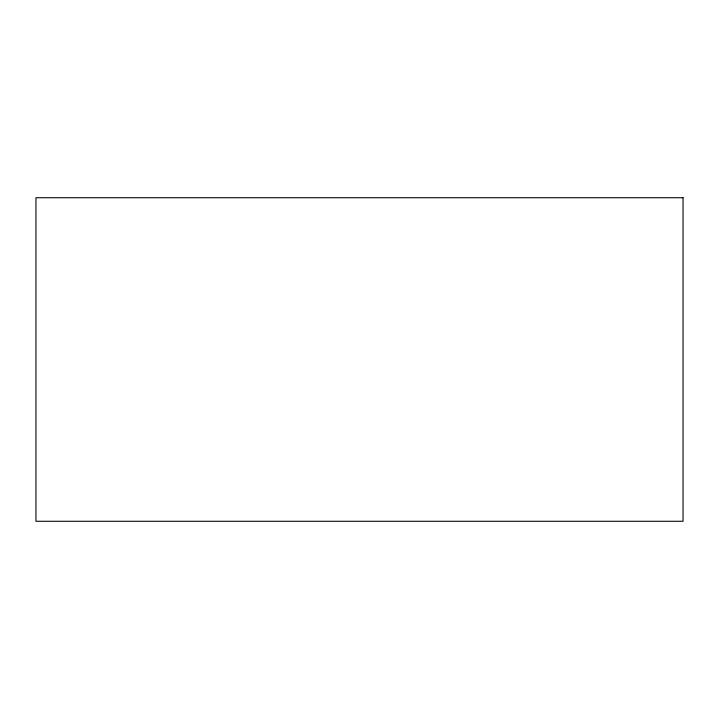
<?xml version="1.0" encoding="UTF-8"?>
<svg xmlns="http://www.w3.org/2000/svg" width="719" height="719" viewBox="0 0 719 719"><rect width="100%" height="100%" fill="white"/><g stroke="black" fill="none" stroke-linecap="round" stroke-linejoin="round"><path stroke-width="1.08" d="M683.05 197.725L35.95 197.725L35.95 521.275L683.05 521.275L683.05 197.725"/></g></svg>
